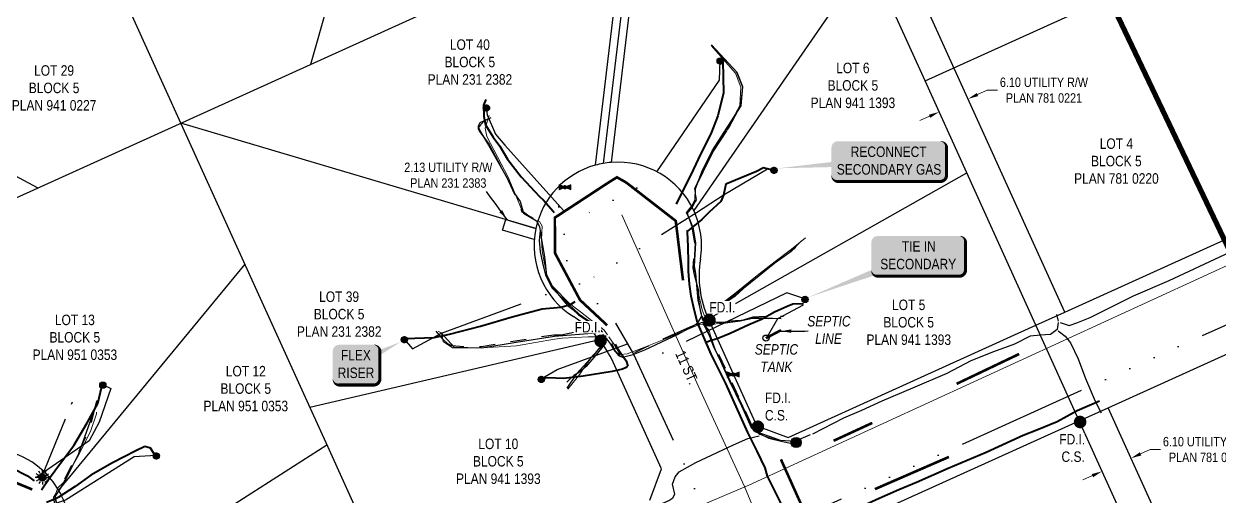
# Model space of a CAD drawing. Extents: x 312545 to 320442, y 5540407 to 5546054.
# Drawn here: x 316185 to 316413.5, y 5541783.5 to 5541873.8 of the extents above; entities that cross this region are included whole.
import ezdxf

# ---------------------------------------------------------------- set-up
doc = ezdxf.new("R2010")
doc.units = 0
doc.header["$LTSCALE"] = 5
doc.header["$PDSIZE"] = 0.5
for name, pattern in [('COOP2', [10, 5, -1, 0, -1, 0, -1, 0, -1, 0, -1]), ('DASHDOT', [25.4, 12.7, -6.35, 0, -6.35]), ('DASHDOT2', [12.7, 6.35, -3.175, 0, -3.175]), ('HIDDEN', [9.525, 6.35, -3.175]), ('POWERLINE5', [7.8, 2.4, -0.6, 0.6, -0.6, 0.6, -0.6, 2.4])]:
    doc.linetypes.add(name, pattern=pattern)
doc.layers.get('Defpoints').update_dxf_attribs({"color": 9})
doc.layers.add('AS-FIBRE-OPTIC', color=7, linetype='foc-FIBREOP', lineweight=9, true_color=0xff9c38)
doc.layers.add('AS-WATER PIPE', color=7, linetype='foc-WATER', lineweight=9, true_color=0x8ac4ff)
for name, color, linetype, lineweight in [('AS-GENERAL', 48, 'Continuous', 18), ('AS-RECON EXISTING', 151, 'DASHDOT', 40), ('F-WS-T-1000', 190, 'Continuous', 9)]:
    doc.layers.add(name, color=color, linetype=linetype, lineweight=lineweight)
for name, color, linetype in [('AS-POWER-EXISTING', 72, 'POWERLINE5'), ('AS-POWER-EXISTING-PP-1000', 72, 'Continuous'), ('AS-Sewer San_1000', 53, 'HIDDEN'), ('AS-SYMBOL-1000', 7, 'Continuous'), ('AS-TELEPHONE', 224, 'foc-TEL'), ('AS-WILDLIFE', 131, 'DASHDOT2'), ('F-RW', 190, 'Continuous'), ('L-MON-1000', 1, 'Continuous'), ('L-ROAD-T-1000', 7, 'Continuous'), ('L-TITLEDB', 4, 'Continuous'), ('L-TITLEDB-T-1000', 4, 'Continuous'), ('P-APEX RECON-LINE LIST-1000', 240, 'Continuous'), ('P-APEX RECON-URBAN', 30, 'COOP2')]:
    doc.layers.add(name, color=color, linetype=linetype)
doc.styles.add('1.8', font='ARIALN.TTF', dxfattribs={"height": 1.8})
doc.styles.add('175L', font='ARIALN.TTF', dxfattribs={"height": 10})
doc.styles.add('80', font='ARIALN.TTF', dxfattribs={"height": 10})
doc.styles.add('80CG', font='ARIALN.TTF', dxfattribs={"height": 10})
doc.styles.add('foc-LtypeFont', font='ARIALN.TTF', dxfattribs={"height": 7.35})
doc.linetypes.add('foc-FIBREOP', pattern='A,10,-1,["FO",foc-LtypeFont,S=0.2,R=0,X=-0.5,Y=-0.75],-2.75', length=13.75)
doc.linetypes.add('foc-TEL', pattern='A,2,-1,["T",foc-LtypeFont,S=0.2,R=0,X=-0.425,Y=-0.75],-1.24,8', length=12.24)
doc.linetypes.add('foc-WATER', pattern='A,10,-1,["W",foc-LtypeFont,S=0.2,R=0,X=-0.425,Y=-0.75],-2', length=13)
doc.dimstyles.new('Compass 1 000', dxfattribs={"dimtxt": 1.8, "dimasz": 2, "dimexe": 0.2, "dimexo": 0.0625, "dimgap": 0.5, "dimtad": 0, "dimtih": 1, "dimtoh": 1, "dimzin": 0, "dimdsep": 46, "dimtxsty": '1.8', "dimcen": 0.1, "dimse1": 1, "dimse2": 1, "dimclrd": 256, "dimclrt": 256, "dimaunit": 1, "dimadec": 4, "dimazin": 0, "dimtfac": 0.06, "dimtofl": 0, "dimtmove": 0, "dimatfit": 0, "dimfxl": 0.2, "dimtolj": 1, "dimtzin": 0, "dimlwd": -1, "dimarcsym": 0})
doc.dimstyles.new('Compass 5 000', dxfattribs={"dimscale": 5, "dimtxt": 9, "dimasz": 2, "dimexe": 0.2, "dimexo": 0.0625, "dimgap": 0.5, "dimtad": 0, "dimtih": 1, "dimtoh": 1, "dimzin": 0, "dimdsep": 46, "dimtxsty": '80CG', "dimcen": 0.1, "dimse1": 1, "dimse2": 1, "dimclrd": 256, "dimclrt": 256, "dimaunit": 1, "dimadec": 4, "dimazin": 0, "dimtfac": 0.06, "dimtofl": 0, "dimtmove": 0, "dimatfit": 1, "dimfxl": 0.2, "dimtolj": 1, "dimtzin": 0, "dimlwd": -1, "dimarcsym": 0})

# ---------------------------------------------------------------- blocks, each defined once
blk = doc.blocks.new('fdia')
at = {"color": 255, "const_width": 1}
blk.add_lwpolyline([(-0.5, 0, 1), (0.5, 0, 1)], format="xyb", close=True, dxfattribs=at)
blk = doc.blocks.new('Fdiaa')
blk.add_blockref('fdia', (0, 0))
blk = doc.blocks.new('fdib')
at = {"color": 1, "const_width": 1.6}
blk.add_lwpolyline([(-0.4, 0, 1), (0.4, 0, 1)], format="xyb", close=True, dxfattribs=at)
at = {"color": 1}
blk.add_circle((0, 0), 0.8, dxfattribs=at)
blk = doc.blocks.new('Fdibb')
blk.add_blockref('fdib', (0, 0))
blk = doc.blocks.new('fdicc')
for name in ['Fdibb', 'Fdiaa']:
    blk.add_blockref(name, (0, 0))
blk = doc.blocks.new('FDI')
blk.add_blockref('fdicc', (0, 0))
blk = doc.blocks.new('*D449')
at = {"layer": 'Defpoints', "color": 0, "transparency": 16777216}
for p in [(316396.64, 5541790.75), (316397.06, 5541789.83), (316391.51, 5541787.31)]:
    blk.add_point(p, dxfattribs=at)
at = {"layer": 'F-WS-T-1000', "transparency": 16777216}
for p, q in [((316398.46, 5541791.58), (316400.28, 5541792.4)), ((316400.28, 5541792.4), (316402.28, 5541792.4)), ((316389.27, 5541787.41), (316387.44, 5541786.58))]:
    blk.add_line(p, q, dxfattribs=at)
for points in [[(316398.32, 5541791.88), (316398.6, 5541791.27), (316396.64, 5541790.75)], [(316389.13, 5541787.71), (316389.4, 5541787.1), (316391.09, 5541788.23)]]:
    blk.add_solid(points, dxfattribs=at)
at = {"layer": 'F-WS-T-1000', "transparency": 16777216, "insert": (316411.16, 5541792.4), "char_height": 1.8, "attachment_point": 5, "style": '1.8'}
blk.add_mtext('\\A1;6.10 UTILITY R/W\\PPLAN 781 0221', dxfattribs=at)
blk = doc.blocks.new('POWERPOLE')
h = blk.add_hatch(color=255)
edge = h.paths.add_edge_path()
edge.add_arc((0, 0), 0.96, 0, 360)
at = {"linetype": 'Continuous'}
for p, q in [((0.68, -0.68), (-0.68, 0.68)), ((-0.68, -0.68), (0.68, 0.68))]:
    blk.add_line(p, q, dxfattribs=at)
blk.add_circle((0, 0), 0.96, dxfattribs=at)
blk = doc.blocks.new('*U482')
at = {"true_color": 0xffffa8}
h = blk.add_hatch(color=51, dxfattribs=at)
edge = h.paths.add_edge_path()
edge.add_line((-39, -20), (39, -20))
edge.add_arc((39, -14), 6, 270, 360)
edge.add_line((45, -14), (45, 12.5))
edge.add_arc((39, 12.5), 6, 0, 90)
edge.add_line((39, 18.5), (-39, 18.5))
edge.add_arc((-39, 12.5), 6, 90, 180)
edge.add_line((-45, 12.5), (-45, -14))
edge.add_arc((-39, -14), 6, 180, 270)
at = {"color": 240, "flags": 128}
blk.add_lwpolyline([(-39, -20, 3, 3, 0), (39, -20, 3, 3, 0.414214), (45, -14, 3, 3, 0), (45, 12.5, 3, 0, 0.414214), (39, 18.5, 0, 0, 0), (-39, 18.5, 0, 0, 0.414214), (-45, 12.5, 0, 0, 0), (-45, -14, 0, 3, 0.414214)], format="xyseb", close=True, dxfattribs=at)
for points in [[(-106.1, -40.5, 0, 10, 0), (0, 0, 5, 5, 0)], [(16.3, -9.3, 0, 10, 0), (0, 0, 5, 5, 0)]]:
    blk.add_lwpolyline(points, format="xyseb", dxfattribs=at)
at = {"color": 4, "style": '80'}
blk.add_attdef('OTHER_001', (-14.7, -5), '', height=10, dxfattribs=at)
blk = doc.blocks.new('RISER')
h = blk.add_hatch(color=255)
h.dxf.hatch_style = 1
edge = h.paths.add_edge_path()
edge.add_arc((0, 0), 0.7, 0, 360)
blk.add_hatch(color=13).paths.add_polyline_path([(0.58, -0.15), (-0.58, -0.15, 0.774597)])
at = {"color": 13}
blk.add_line((-0.58, -0.15), (0.58, -0.15), dxfattribs=at)
blk.add_circle((0, 0), 0.6, dxfattribs=at)
blk = doc.blocks.new('*U485')
at = {"true_color": 0xffffa8}
h = blk.add_hatch(color=51, dxfattribs=at)
edge = h.paths.add_edge_path()
edge.add_line((-49, -20), (49, -20))
edge.add_arc((49, -14), 6, 270, 360)
edge.add_line((55, -14), (55, 12.5))
edge.add_arc((49, 12.5), 6, 0, 90)
edge.add_line((49, 18.5), (-49, 18.5))
edge.add_arc((-49, 12.5), 6, 90, 180)
edge.add_line((-55, 12.5), (-55, -14))
edge.add_arc((-49, -14), 6, 180, 270)
at = {"color": 240, "flags": 128}
blk.add_lwpolyline([(-49, -20, 3, 3, 0), (49, -20, 3, 3, 0.414214), (55, -14, 3, 3, 0), (55, 12.5, 3, 0, 0.414214), (49, 18.5, 0, 0, 0), (-49, 18.5, 0, 0, 0.414214), (-55, 12.5, 0, 0, 0), (-55, -14, 0, 3, 0.414214)], format="xyseb", close=True, dxfattribs=at)
for points in [[(-106.1, -7.4, 0, 10, 0), (0, 0, 5, 5, 0)], [(16.3, -9.3, 0, 10, 0), (0, 0, 5, 5, 0)]]:
    blk.add_lwpolyline(points, format="xyseb", dxfattribs=at)
at = {"color": 4, "style": '80'}
blk.add_attdef('OTHER_001', (-14.7, -5), '', height=10, dxfattribs=at)
blk = doc.blocks.new('*U486')
at = {"true_color": 0xffffa8}
h = blk.add_hatch(color=51, dxfattribs=at)
edge = h.paths.add_edge_path()
edge.add_line((-16.5, -20), (16.5, -20))
edge.add_arc((16.5, -14), 6, 270, 360)
edge.add_line((22.5, -14), (22.5, 12.5))
edge.add_arc((16.5, 12.5), 6, 0, 90)
edge.add_line((16.5, 18.5), (-16.5, 18.5))
edge.add_arc((-16.5, 12.5), 6, 90, 180)
edge.add_line((-22.5, 12.5), (-22.5, -14))
edge.add_arc((-16.5, -14), 6, 180, 270)
at = {"color": 240, "flags": 128}
for points in [[(42.4, 21.2, 0, 10, 0), (0, 0, 5, 5, 0)], [(-15.2, -11, 0, 10, 0), (0, 0, 5, 5, 0)]]:
    blk.add_lwpolyline(points, format="xyseb", dxfattribs=at)
blk.add_lwpolyline([(-16.5, -20, 3, 3, 0), (16.5, -20, 3, 3, 0.414214), (22.5, -14, 3, 3, 0), (22.5, 12.5, 3, 0, 0.414214), (16.5, 18.5, 0, 0, 0), (-16.5, 18.5, 0, 0, 0.414214), (-22.5, 12.5, 0, 0, 0), (-22.5, -14, 0, 3, 0.414214)], format="xyseb", close=True, dxfattribs=at)
at = {"color": 4, "style": '80'}
blk.add_attdef('OTHER_001', (-14.7, -5), '', height=10, dxfattribs=at)
blk = doc.blocks.new('VALVE')
h = blk.add_hatch(color=255)
h.dxf.hatch_style = 1
edge = h.paths.add_edge_path()
edge.add_line((-0.33, 0.24), (-1.2, 0.59))
edge.add_line((-1.2, 0.59), (-1.2, -0.59))
edge.add_line((-1.2, -0.59), (-0.33, -0.24))
edge.add_arc((0, 0), 0.411, 215.8775, 324.1225)
edge.add_line((0.33, -0.24), (1.2, -0.59))
edge.add_line((1.2, -0.59), (1.2, 0.59))
edge.add_line((1.2, 0.59), (0.33, 0.24))
edge.add_arc((0, 0), 0.411, 35.8775, 144.1225)
at = {"color": 48}
for p, q in [((-1.1, 0.44), (-1.1, -0.44)), ((-0.29, 0.12), (-1.1, 0.44)), ((0.29, 0.12), (1.1, 0.44)), ((1.1, 0.44), (1.1, -0.44)), ((-1.1, -0.44), (-0.29, -0.12)), ((1.1, -0.44), (0.29, -0.12))]:
    blk.add_line(p, q, dxfattribs=at)
for radius in [0.311, 0.11]:
    blk.add_circle((0, 0), radius, dxfattribs=at)
blk = doc.blocks.new('lightpole')
h = blk.add_hatch(color=255)
h.dxf.hatch_style = 1
h.paths.add_polyline_path([(-0.78, 0, 1), (0.78, 0, 1)])
h.paths.add_polyline_path([(0.68, 0, -1), (-0.68, 0, -1)], flags=16)
h = blk.add_hatch(color=13)
h.dxf.hatch_style = 1
edge = h.paths.add_edge_path()
edge.add_arc((0, 0), 0.682, 0, 360)
at = {"color": 13}
for p, q in [((-0.86, 0), (-1.38, 0)), ((-0.75, 0.43), (-1.19, 0.69)), ((-0.43, 0.75), (-0.69, 1.19)), ((0, 0.86), (0, 1.38)), ((0.43, 0.75), (0.69, 1.19)), ((0.75, 0.43), (1.19, 0.69)), ((0.86, 0), (1.38, 0)), ((-0.75, -0.43), (-1.19, -0.69)), ((-0.43, -0.75), (-0.69, -1.19)), ((0, -0.86), (0, -1.38)), ((0.43, -0.75), (0.69, -1.19)), ((0.75, -0.43), (1.19, -0.69))]:
    blk.add_line(p, q, dxfattribs=at)
blk.add_circle((0, 0), 0.682, dxfattribs=at)
blk = doc.blocks.new('*D1853')
at = {"layer": 'Defpoints', "color": 0, "transparency": 16777216}
for p in [(316365.36, 5541859.75), (316365.48, 5541859.48), (316359.83, 5541857.24)]:
    blk.add_point(p, dxfattribs=at)
at = {"layer": 'F-WS-T-1000', "transparency": 16777216}
for p, q in [((316367.3, 5541860.31), (316369.12, 5541861.14)), ((316369.12, 5541861.14), (316371.12, 5541861.14)), ((316358.13, 5541856.15), (316356.3, 5541855.33))]:
    blk.add_line(p, q, dxfattribs=at)
for points in [[(316367.16, 5541860.61), (316367.44, 5541860.01), (316365.48, 5541859.48)], [(316357.99, 5541856.45), (316358.26, 5541855.85), (316359.95, 5541856.98)]]:
    blk.add_solid(points, dxfattribs=at)
at = {"layer": 'F-WS-T-1000', "transparency": 16777216, "insert": (316380, 5541861.14), "char_height": 1.8, "attachment_point": 5, "style": '1.8'}
blk.add_mtext('\\A1;6.10 UTILITY R/W\\PPLAN 781 0221', dxfattribs=at)

msp = doc.modelspace()

# ---------------------------------------------------------------- linework, layer by layer
at = {"layer": 'AS-FIBRE-OPTIC', "flags": 128}
for points in [[(316315.211, 5541817.626), (316314.655, 5541819.126), (316313.832, 5541822.814), (316313.391, 5541825.921), (316313.057, 5541827.298), (316313.357, 5541831.92), (316312.84, 5541834.687), (316312.21, 5541836.49), (316311.86, 5541837.665), (316312.84, 5541838.702), (316313.585, 5541840.236), (316313.188, 5541842.331), (316314.762, 5541845.566), (316316.631, 5541849.475), (316319.685, 5541854.169), (316321.85, 5541858.219), (316322.082, 5541861.734), (316321.013, 5541864.399), (316316.378, 5541869.693)], [(316296.557, 5541814.344), (316295.908, 5541815.227), (316295.254, 5541815.809), (316294.42, 5541816.375), (316291.437, 5541818.718), (316289.315, 5541820.368), (316286.152, 5541823.564), (316284.997, 5541825.889), (316284.459, 5541828.287), (316284.096, 5541830.423), (316283.987, 5541832.595), (316284.067, 5541835.145), (316283.604, 5541836.029), (316282.556, 5541836.328), (316280.271, 5541838.062), (316278.906, 5541841.299), (316277.595, 5541844.498), (316273.494, 5541852.294), (316273.216, 5541853.895), (316273.985, 5541856.29)], [(316315.781, 5541817.515), (316316.495, 5541818.891), (316320.594, 5541821.991), (316322.488, 5541823.558), (316325.191, 5541825.675), (316328.63, 5541828.393), (316331.754, 5541830.704), (316334.412, 5541832.887)], [(316315.283, 5541816.006), (316319.962, 5541816.997), (316322.098, 5541817.135), (316324.232, 5541817.498), (316327.396, 5541817.424), (316329.792, 5541817.485)], [(316264.189, 5541814.964), (316264.724, 5541814.788), (316264.946, 5541814.205), (316265.168, 5541813.1), (316266.95, 5541811.887), (316272.58, 5541811.844), (316279.158, 5541812.228), (316286.455, 5541813.523), (316287.895, 5541813.678), (316292.864, 5541813.941), (316294.618, 5541813.968), (316296.306, 5541813.799)], [(316296.828, 5541813.989), (316297.822, 5541812.466), (316299.022, 5541810.608), (316300.307, 5541810.681), (316303.549, 5541811.92), (316307.022, 5541813.339), (316312.75, 5541815.736), (316314.153, 5541816.293), (316314.919, 5541816.28), (316316.015, 5541815.248), (316316.287, 5541814.216), (316317.331, 5541811.087), (316319.846, 5541805.565), (316322.207, 5541800.675), (316324.023, 5541796.526), (316325.679, 5541795.288), (316327.844, 5541794.599), (316329.692, 5541793.976), (316331.833, 5541793.588), (316332.729, 5541793.859)], [(316296.295, 5541813.709), (316295.392, 5541812.056), (316293.694, 5541810.349), (316292.259, 5541808.274), (316291.272, 5541806.799), (316288.974, 5541803.944)], [(316198.9, 5541799.54), (316198.928, 5541799.258), (316197.808, 5541796.049), (316195.62, 5541791.509), (316192.5, 5541786.007), (316191.544, 5541785.061), (316190.964, 5541783.484), (316191.143, 5541782.405), (316191.494, 5541781.415), (316191.916, 5541778.602), (316192.319, 5541774.821), (316192.129, 5541773.29), (316192.225, 5541771.773), (316192.291, 5541770.391), (316192.754, 5541768.79), (316192.858, 5541767.158), (316193.699, 5541765.304), (316194.933, 5541763.394)]]:
    msp.add_lwpolyline(points, dxfattribs=at)
at = {"layer": 'AS-GENERAL', "const_width": 0.5, "flags": 128}
for points in [[(316311.007, 5541824.762), (316309.618, 5541836.137), (316300.165, 5541843.474), (316298.38, 5541844.481), (316297.007, 5541843.637), (316286.507, 5541836.756), (316286.529, 5541829.998), (316291.323, 5541821.007), (316296.511, 5541816.159)], [(316375.263, 5541810.685), (316363.298, 5541804.966)], [(316347.182, 5541797.497), (316339.79, 5541794.082)], [(316329.72, 5541790.524), (316335.354, 5541777.973)], [(316347.682, 5541784.828), (316361.828, 5541790.991)], [(316186.623, 5541784.763), (316179.801, 5541787.594), (316179.061, 5541787.56), (316166.282, 5541784.152)]]:
    msp.add_lwpolyline(points, dxfattribs=at)
at = {"layer": 'AS-POWER-EXISTING', "flags": 128}
for points in [[(316314.813, 5541817.094), (316314.353, 5541819.006), (316313.977, 5541821.405), (316314.021, 5541822.681), (316313.178, 5541825.832), (316312.944, 5541827.182), (316313.294, 5541831.883), (316312.836, 5541834.61), (316312.181, 5541836.334), (316311.82, 5541837.675), (316312.976, 5541839.2), (316313.709, 5541840.296), (316313.271, 5541842.327), (316314.839, 5541845.53), (316316.812, 5541849.469), (316319.838, 5541854.039), (316322.071, 5541858.252), (316322.41, 5541861.728), (316321.39, 5541864.404), (316316.466, 5541869.849)], [(316274.263, 5541855.836), (316272.169, 5541854.917), (316271.843, 5541854.267), (316271.873, 5541853.754), (316272.152, 5541853.151), (316273.98, 5541850.77), (316277.004, 5541845.015), (316278.881, 5541841.142), (316280.223, 5541837.899), (316283.202, 5541836.197), (316283.53, 5541835.733), (316283.663, 5541835.268), (316283.785, 5541834.912), (316283.495, 5541832.377), (316283.727, 5541830.229), (316284.17, 5541828.147), (316284.718, 5541825.736), (316285.98, 5541823.264), (316289.075, 5541820.253), (316290.152, 5541819.28), (316291.147, 5541818.326), (316292.596, 5541817.272), (316293.691, 5541816.639), (316295.32, 5541815.154), (316296.567, 5541814.05), (316297.469, 5541812.502), (316297.99, 5541811.34), (316298.565, 5541810.749), (316299.041, 5541810.141), (316301.349, 5541810.758), (316303.849, 5541811.995), (316310.087, 5541814.86), (316312.835, 5541816.061), (316314.702, 5541816.741)], [(316315.022, 5541817.295), (316316.788, 5541818.634), (316322.55, 5541823.442), (316325.311, 5541825.653), (316328.692, 5541828.268), (316331.907, 5541830.592), (316334.071, 5541832.73)], [(316327.153, 5541814.028), (316329.125, 5541817.454), (316334.053, 5541820.092)], [(316314.774, 5541816.772), (316319.328, 5541816.806), (316321.96, 5541817.036), (316324.414, 5541817.805), (316327.545, 5541818.005), (316330.205, 5541817.896)], [(316295.651, 5541814.887), (316294.576, 5541815.276), (316293.939, 5541815.613), (316292.85, 5541815.391), (316287.729, 5541814.309), (316286.315, 5541814.306), (316278.963, 5541813.162), (316272.487, 5541812.064), (316270.531, 5541811.937), (316266.798, 5541812.224), (316266.075, 5541812.643), (316265.113, 5541813.488), (316263.844, 5541815.072)], [(316332.318, 5541793.917), (316329.628, 5541794.139), (316327.731, 5541794.864), (316325.688, 5541795.564), (316324.275, 5541796.742), (316322.334, 5541801.013), (316320.135, 5541805.683), (316317.556, 5541811.271), (316314.797, 5541816.762)], [(316296.195, 5541814.199), (316296.261, 5541813.223), (316296.006, 5541812.519), (316294.249, 5541810.417), (316292.508, 5541808.258), (316291.211, 5541807.234), (316290.128, 5541806.557), (316289.322, 5541805.829), (316288.857, 5541805.38), (316288.572, 5541804.392)], [(316188.448, 5541787.179), (316194.342, 5541801.54)], [(316209.795, 5541740.822), (316209.042, 5541740.785), (316206.005, 5541741.733), (316202.878, 5541743.736), (316201.772, 5541745.109), (316200.414, 5541748.028), (316198.426, 5541753.181), (316195.158, 5541759.325), (316195.178, 5541761.385), (316194.744, 5541762.321), (316194.086, 5541762.63), (316193.471, 5541763.59), (316193.011, 5541764.709), (316192.494, 5541768.677), (316191.72, 5541778.535), (316191.157, 5541781.336), (316190.888, 5541782.349), (316190.727, 5541783.294), (316192.314, 5541785.804), (316195.338, 5541791.595), (316197.816, 5541796.9), (316198.77, 5541800.965), (316198.954, 5541801.659)]]:
    msp.add_lwpolyline(points, dxfattribs=at)
at = {"layer": 'AS-RECON EXISTING', "flags": 128}
for points in [[(316318.109, 5541866.936), (316318.605, 5541866.712), (316318.751, 5541860.623), (316317.686, 5541856.235), (316316.338, 5541852.813), (316314.444, 5541849.036), (316312.926, 5541845.892), (316309.675, 5541839.359)], [(316273.347, 5541859.333), (316272.867, 5541858.258), (316272.924, 5541856.083), (316273.272, 5541854.533), (316274.738, 5541852.161), (316275.981, 5541850.41), (316277.488, 5541847.946), (316280.086, 5541844.543), (316283.566, 5541840.828), (316284.337, 5541840.109), (316286.206, 5541837.986), (316286.396, 5541837.753)], [(316332.976, 5541775.228), (316332.155, 5541777.241), (316331.14, 5541779.154), (316329.643, 5541782.334), (316328.314, 5541785.027), (316327.167, 5541787.304), (316326.688, 5541788.928), (316325.177, 5541792.122), (316323.399, 5541795.674), (316319.201, 5541805.018), (316316.377, 5541810.67), (316313.771, 5541816.722), (316313.11, 5541819.205), (316312.564, 5541821.711), (316312.236, 5541824.067), (316312.033, 5541826.508), (316312.046, 5541828.25), (316311.979, 5541831.166), (316311.875, 5541834.059), (316311.244, 5541836.652), (316310.067, 5541838.901), (316308.228, 5541841.037), (316305.597, 5541842.986), (316302.259, 5541844.526), (316297.523, 5541844.927), (316295.784, 5541844.502), (316293.307, 5541843.751), (316291.349, 5541842.675), (316289.366, 5541841.222), (316288.595, 5541840.584), (316286.446, 5541837.823), (316285.156, 5541835.191), (316284.71, 5541832.829), (316284.826, 5541830.525), (316284.907, 5541829.647), (316285.966, 5541826.483), (316287.74, 5541823.166), (316291.391, 5541819.807), (316292.731, 5541818.594), (316294.927, 5541816.717), (316296.631, 5541814.994), (316297.368, 5541813.816), (316298.302, 5541812.048), (316300.157, 5541809.378), (316300.438, 5541808.366)], [(316328.148, 5541845.876), (316326.39, 5541846.316), (316325.05, 5541845.62), (316319.175, 5541843.179), (316318.975, 5541842.254), (316318.756, 5541841.051), (316318.223, 5541839.841), (316316.026, 5541837.781), (316314.617, 5541836.39), (316311.859, 5541834.146)], [(316332.718, 5541775.875), (316333.483, 5541776.252), (316334.132, 5541776.237), (316335.678, 5541776.998), (316339.186, 5541778.794), (316347.947, 5541782.843), (316352.235, 5541784.759), (316355.645, 5541786.161), (316361.686, 5541788.863), (316368.946, 5541791.902), (316375.995, 5541795.125), (316378.665, 5541796.183), (316382.503, 5541797.78), (316384.354, 5541798.794), (316386.367, 5541799.89), (316396.753, 5541804.354), (316402.958, 5541807.476), (316409.146, 5541810.233), (316416.001, 5541813.581), (316421.074, 5541815.833), (316423.697, 5541816.911), (316426.179, 5541817.62), (316430.367, 5541819.464), (316440.202, 5541823.807), (316445.077, 5541826.143), (316454.266, 5541830.262), (316457.494, 5541832.078), (316460.921, 5541833.678), (316470.861, 5541837.953), (316472.076, 5541838.674), (316473.028, 5541839.254)], [(316257.88, 5541813.624), (316263.425, 5541813.853), (316266.384, 5541814.452), (316272.308, 5541816.013), (316278.324, 5541817.794), (316284.057, 5541819.321), (316287.678, 5541819.64), (316289.485, 5541820.173), (316290.364, 5541820.735)], [(316334.068, 5541820.308), (316332.008, 5541820.24), (316330.937, 5541819.764), (316328.518, 5541818.664), (316326.038, 5541817.258), (316323.569, 5541816.235), (316320.016, 5541814.627), (316317.524, 5541813.59), (316316.179, 5541813.23), (316315.407, 5541812.903)], [(316300.384, 5541808.342), (316300.017, 5541808.011), (316299.455, 5541807.805), (316297.439, 5541807.328), (316291.953, 5541806.413), (316288.135, 5541806.015), (316285.185, 5541806.148), (316283.853, 5541805.943)], [(316188.416, 5541784.715), (316189.862, 5541786.878), (316192.047, 5541789.787), (316194.559, 5541793.167), (316197.103, 5541797.488), (316199.181, 5541801.219), (316199.926, 5541804.491)], [(316209.938, 5541791.554), (316209.234, 5541792.691), (316208.119, 5541792.963), (316206.412, 5541792.171), (316201.967, 5541789.845), (316197.79, 5541787.488), (316194.839, 5541785.306), (316191.603, 5541783.213), (316190.325, 5541782.682), (316189.332, 5541782.301)], [(316162.883, 5541751.646), (316162.91, 5541756.544), (316163.415, 5541756.882), (316164.364, 5541757.405), (316167.725, 5541758.698), (316170.343, 5541760.019), (316172.212, 5541760.847), (316172.647, 5541761.158), (316172.867, 5541761.61), (316172.566, 5541762.995), (316170.895, 5541765.474), (316170.02, 5541766.358), (316167.198, 5541770.503), (316166.183, 5541772.763), (316165.485, 5541774.942), (316165.365, 5541777.422), (316165.745, 5541780.768), (316166.346, 5541782.653), (316167.491, 5541784.416), (316169.519, 5541786.503), (316172.214, 5541788.288), (316175.226, 5541789.364), (316177.428, 5541789.778), (316180.337, 5541789.626), (316182.698, 5541788.919), (316185.711, 5541787.355), (316187.293, 5541786.131), (316187.883, 5541785.481), (316188.735, 5541784.193), (316189.319, 5541782.49), (316189.392, 5541781.144), (316190.079, 5541777.673), (316190.675, 5541774.092), (316191.09, 5541771.094), (316191.227, 5541768.673), (316191.563, 5541764.422), (316191.929, 5541762.91), (316193.348, 5541759.432), (316194.376, 5541757.321), (316195.479, 5541754.795), (316196.435, 5541752.674), (316197.554, 5541750.235), (316200.465, 5541744.962), (316203.52, 5541740.748), (316205.512, 5541738.393), (316206.527, 5541736.296), (316207.425, 5541734.484), (316209.097, 5541730.571), (316210.165, 5541727.822), (316211.715, 5541723.6)]]:
    msp.add_lwpolyline(points, dxfattribs=at)
at = {"layer": 'AS-Sewer San_1000', "linetype": 'Continuous', "const_width": 0.5, "flags": 128}
msp.add_lwpolyline([(316326.839, 5541813.711), (316329.768, 5541815.245)], dxfattribs=at)
at = {"layer": 'AS-Sewer San_1000', "linetype": 'Continuous'}
msp.add_circle((316326.866, 5541813.724, 741.005), 0.58, dxfattribs=at)
at = {"layer": 'AS-TELEPHONE', "flags": 128}
for points in [[(316314.562, 5541818.384), (316313.876, 5541820.913), (316313.467, 5541826.061), (316313.228, 5541827.472), (316313.452, 5541831.968), (316313.002, 5541834.64), (316312.291, 5541836.42), (316311.645, 5541837.652), (316312.817, 5541839.17), (316313.333, 5541840.24), (316313.418, 5541842.253), (316314.618, 5541845.553), (316316.566, 5541849.543), (316319.567, 5541854.224), (316322.134, 5541858.169), (316322.418, 5541861.779), (316321.382, 5541864.5), (316316.466, 5541869.849)], [(316383.106, 5541816.704), (316384.805, 5541816.15), (316386.264, 5541816.667), (316388.805, 5541817.651), (316397.098, 5541821.799), (316403.932, 5541824.723), (316414.56, 5541829.733), (316423.231, 5541833.675), (316430.031, 5541836.966), (316438.827, 5541840.8), (316443.771, 5541843.342), (316446.704, 5541845.153), (316448.824, 5541847.231), (316450.166, 5541849.105), (316450.199, 5541850.86), (316450.37, 5541853.049), (316449.77, 5541855.475), (316448.962, 5541857.668), (316448.313, 5541858.701), (316447.38, 5541858.35)], [(316273.272, 5541855.566), (316272.272, 5541854.496), (316271.917, 5541854.018), (316272.28, 5541853.18), (316273.856, 5541850.651), (316277.415, 5541844.288), (316278.804, 5541841.394), (316279.86, 5541839.823), (316280.52, 5541837.625), (316283.008, 5541836.18), (316283.569, 5541835.059), (316283.948, 5541832.541), (316284.525, 5541829.271), (316284.942, 5541825.791), (316286.182, 5541823.301), (316288.869, 5541820.046), (316289.974, 5541819.174), (316291.005, 5541818.202), (316292.483, 5541817.212), (316293.516, 5541816.479), (316294.809, 5541815.843), (316295.442, 5541815.075)], [(316332.557, 5541831.117), (316331.711, 5541830.294), (316328.554, 5541828.049), (316322.547, 5541823.23), (316320.953, 5541821.768), (316315.185, 5541817.87)], [(316295.76, 5541814.317), (316296.59, 5541813.319), (316297.169, 5541812.552), (316297.769, 5541811.457), (316298.657, 5541810.374), (316299.414, 5541810.089), (316301.465, 5541810.579), (316303.679, 5541811.507), (316310.083, 5541814.501), (316312.859, 5541815.976), (316313.829, 5541816.642), (316314.586, 5541817.925)], [(316314.608, 5541817.993), (316315.696, 5541815.115), (316316.748, 5541812.256), (316320.015, 5541805.502), (316322.36, 5541800.695), (316324.179, 5541796.552), (316325.548, 5541795.46), (316327.422, 5541794.609), (316329.789, 5541793.995), (316331.511, 5541793.604), (316335.346, 5541795.274)], [(316314.865, 5541817.618), (316318.157, 5541816.54), (316321.96, 5541817.036), (316324.871, 5541817.635), (316329.792, 5541817.485)], [(316382.8, 5541816.99), (316382.467, 5541818.267)], [(316382.739, 5541816.677), (316382.501, 5541815.348), (316381.276, 5541814.393), (316379.315, 5541814.277), (316377.353, 5541814.123), (316374.381, 5541812.559), (316370.332, 5541811.126), (316366.048, 5541809.375), (316361.444, 5541806.926), (316354.842, 5541804.167), (316349.04, 5541801.664), (316345.093, 5541799.873), (316341.653, 5541798.417), (316335.727, 5541795.356)], [(316382.683, 5541815.141), (316384.055, 5541814.1), (316385.066, 5541812.815), (316386.521, 5541809.738), (316387.942, 5541805.995), (316389.794, 5541801.642), (316390.947, 5541799.399)], [(316264.724, 5541814.788), (316267.294, 5541811.988), (316272.58, 5541811.844), (316279.099, 5541812.927), (316286.42, 5541814.123), (316292.816, 5541814.601), (316295.255, 5541814.765)], [(316295.689, 5541814.449), (316296.03, 5541813.479), (316295.5, 5541812.412), (316293.948, 5541810.489), (316290.669, 5541806.879), (316288.773, 5541804.176)], [(316199.046, 5541801.814), (316197.556, 5541797.444), (316195.437, 5541791.569), (316192.8, 5541786.25), (316190.991, 5541783.487), (316191.215, 5541782.288), (316191.49, 5541781.362), (316192.067, 5541778.518), (316192.492, 5541774.757), (316192.56, 5541771.74), (316192.934, 5541768.796), (316193.71, 5541765.393), (316195.249, 5541762.086)], [(316274.632, 5541767.767), (316276.346, 5541768.15), (316282.139, 5541770.76), (316290.608, 5541774.377), (316295.111, 5541776.195), (316301.249, 5541779.48), (316308.285, 5541782.657), (316309.068, 5541783.187), (316309.431, 5541783.857), (316308.99, 5541785.801), (316309.533, 5541787.215), (316310.256, 5541788.148), (316313.435, 5541789.952), (316320.634, 5541793.294), (316323.422, 5541794.502), (316325.586, 5541795.048)]]:
    msp.add_lwpolyline(points, dxfattribs=at)
at = {"layer": 'AS-WATER PIPE', "flags": 128}
for points in [[(316075.096, 5541688.571), (316192.955, 5541730.045), (316323.614, 5541785.584), (316452.588, 5541844.863), (316471.845, 5541853.793), (316539.452, 5541884.735), (316550.03, 5541889.281), (316555.225, 5541891.335), (316560.169, 5541894.015), (316576.596, 5541901.166), (316583.84, 5541917.656)], [(316299.29, 5541837.3), (316313.902, 5541804.576), (316322.735, 5541785.325), (316330.325, 5541767.087), (316340.128, 5541745.702), (316350.217, 5541723.467), (316357.976, 5541705.936), (316364.502, 5541691.21)]]:
    msp.add_lwpolyline(points, dxfattribs=at)
at = {"layer": 'AS-WILDLIFE', "const_width": 1, "flags": 128}
msp.add_lwpolyline([(316226.368, 5542227.49), (316556.556, 5541534.214), (316360.802, 5540555.104), (316516.816, 5540555.115), (316516.814, 5540580.109), (316541.808, 5540580.11), (316541.816, 5540455.547)], dxfattribs=at)
at = {"layer": 'F-RW', "flags": 128}
for points in [[(316383.985, 5541818.706), (316341.517, 5541912.383)], [(316302.97, 5541894.888), (316297.298, 5541847.336)], [(316299.774, 5541893.437), (316294.212, 5541846.788)], [(316282.583, 5541832.562), (316276.527, 5541834.361), (316277.134, 5541836.403), (316282.887, 5541834.694)], [(316411.923, 5541757.078), (316392.292, 5541800.383)]]:
    msp.add_lwpolyline(points, dxfattribs=at)
at = {"layer": 'L-TITLEDB', "flags": 128}
for points in [[(316239.872, 5541866.133), (316252.987, 5541912.255)], [(316094.704, 5541800.308), (316336.025, 5541909.732)], [(316357.27, 5541862.922), (316429.412, 5541895.652)], [(316301.355, 5541894.011), (316295.764, 5541847.142)], [(316346.495, 5541886.635), (316313.061, 5541838.108)], [(316357.27, 5541862.922), (316346.495, 5541886.635)], [(316357.27, 5541862.922), (316346.495, 5541886.635)], [(316202.524, 5541882.394), (316215.041, 5541854.796)], [(316187.644, 5541842.451), (316147.087, 5541864.212)], [(316365.257, 5541845.306), (316357.27, 5541862.922)], [(316365.257, 5541845.306), (316357.27, 5541862.922)], [(316282.887, 5541834.694), (316215.011, 5541854.86)], [(316215.041, 5541854.796), (316227.34, 5541827.657)], [(316215.041, 5541854.796), (316227.34, 5541827.657)], [(316383.985, 5541818.706), (316446.427, 5541847.013)], [(316315.865, 5541817.386), (316365.257, 5541845.306)], [(316378.432, 5541816.189), (316365.257, 5541845.306)], [(316378.432, 5541816.189), (316365.257, 5541845.306)], [(316392.292, 5541800.383), (316454.734, 5541828.69)], [(316227.249, 5541827.858), (316191.654, 5541784.658)], [(316227.34, 5541827.657), (316239.721, 5541800.337)], [(316227.34, 5541827.657), (316239.721, 5541800.337)], [(316325.12, 5541796.965), (316315.865, 5541817.386)], [(316378.432, 5541816.189), (316383.985, 5541818.706)], [(316331.076, 5541794.724), (316378.432, 5541816.189)], [(316386.74, 5541797.866), (316378.432, 5541816.189)], [(316295.039, 5541813.379), (316239.663, 5541800.467)], [(316306.903, 5541788.708), (316297.647, 5541809.129)], [(316239.721, 5541800.337), (316243.024, 5541793.052)], [(316239.721, 5541800.337), (316243.024, 5541793.052)], [(316386.74, 5541797.866), (316392.292, 5541800.383)], [(316325.12, 5541796.965), (316331.076, 5541794.724)], [(316338.714, 5541776.15), (316386.74, 5541797.866)], [(316338.714, 5541776.15), (316386.74, 5541797.866)], [(316399.334, 5541770.081), (316386.74, 5541797.866)], [(316399.334, 5541770.081), (316386.74, 5541797.866)], [(316242.949, 5541793.217), (316195.172, 5541762.611)], [(316243.024, 5541793.052), (316257.469, 5541761.179)], [(316243.024, 5541793.052), (316257.469, 5541761.179)], [(316304.662, 5541782.751), (316306.903, 5541788.708)]]:
    msp.add_lwpolyline(points, dxfattribs=at)
for points in [[(316295.764, 5541847.142, 0.0249196), (316294.212, 5541846.788)], [(316297.298, 5541847.336, 0.0241871), (316295.764, 5541847.142)], [(316313.061, 5541838.108, 0.313732), (316297.298, 5541847.336)], [(316294.212, 5541846.788, 0.2793233), (316282.887, 5541834.694)], [(316314.338, 5541828.832, 0.1496067), (316313.061, 5541838.108)], [(316282.887, 5541834.694, 0.3150311), (316290.048, 5541817.823)], [(316314.338, 5541828.832, 0.1475282), (316315.865, 5541817.386)], [(316295.039, 5541813.379, 0.0840315), (316290.048, 5541817.823)], [(316297.647, 5541809.129, 0.0622777), (316295.039, 5541813.379)], [(316191.654, 5541784.658, 0.2389677), (316179.512, 5541792.505)], [(316193.633, 5541774.056, 0.1737997), (316191.654, 5541784.658)]]:
    msp.add_lwpolyline(points, format="xyb", dxfattribs=at)
at = {"layer": 'P-APEX RECON-URBAN', "flags": 128}
for points in [[(316318.064, 5541866.817), (316317.946, 5541863.05), (316304.7, 5541843.736), (316290.06, 5541836.152), (316288.938, 5541836.249)], [(316273.379, 5541857.846), (316273.569, 5541856.416), (316275.14, 5541852.713), (316276.966, 5541850.606), (316289.104, 5541837.072), (316288.308, 5541833.766), (316288.386, 5541830.533), (316289.054, 5541827.303), (316291.035, 5541824.322), (316298.092, 5541816.577), (316301.533, 5541810.659), (316310.858, 5541790.518), (316318.711, 5541772.085)], [(316328.356, 5541845.907), (316327.156, 5541846.025), (316318.863, 5541841.108), (316313.57, 5541837.664), (316291.494, 5541823.84)], [(316318.483, 5541772.671), (316346.2, 5541785.184), (316471.567, 5541841.934)], [(316257.691, 5541813.507), (316259.301, 5541811.657), (316264.816, 5541814.665), (316291.039, 5541824.354)], [(316334.298, 5541821.209), (316330.822, 5541822.395), (316302.463, 5541808.617)], [(316283.875, 5541805.903), (316286.937, 5541807.744), (316300.383, 5541812.602)], [(316200.032, 5541804.818), (316201.64, 5541804.059), (316199.383, 5541797.668), (316197.488, 5541794.061), (316172.399, 5541776.633)], [(316210.253, 5541791.255), (316206.132, 5541791.024), (316193.007, 5541782.744), (316172.635, 5541776.096)]]:
    msp.add_lwpolyline(points, dxfattribs=at)

# ---------------------------------------------------------------- block references
at = {"layer": 'AS-POWER-EXISTING-PP-1000', "xscale": 0.9996840038851079, "yscale": 0.9996840038851079, "zscale": 0.9996840038851079}
msp.add_blockref('POWERPOLE', (316332.644, 5541793.758), dxfattribs=at)
at = {"layer": 'AS-SYMBOL-1000', "xscale": 0.9996840038851079, "yscale": 0.9996840038851079}
for name, p, zscale in [('RISER', (316318.107, 5541866.708), 0.9996840038851079), ('RISER', (316273.436, 5541857.739), 0.9996840038851079), ('RISER', (316328.395, 5541845.805), 0.9996840038851079), ('VALVE', (316288.428, 5541842.572), 0.9996840038851079), ('RISER', (316334.335, 5541821.114), 0.9996840038851079), ('RISER', (316257.753, 5541813.415), 0.9996840038851079), ('RISER', (316283.92, 5541805.814), 0.9996840038851079), ('VALVE', (316320.568, 5541806.764), 0.9996840038851079), ('RISER', (316200.112, 5541804.728), 0.9996840038851079), ('RISER', (316210.33, 5541791.17), 0.9996840038851079), ('lightpole', (316188.57, 5541787.07), 10.99652404273617)]:
    msp.add_blockref(name, p, dxfattribs=dict(at, zscale=zscale))
at = {"layer": 'L-MON-1000'}
for p in [(316316.078, 5541817.13), (316295.249, 5541813.188), (316325.314, 5541796.768), (316386.905, 5541797.672)]:
    msp.add_blockref('FDI', p, dxfattribs=at)
at = {"layer": 'P-APEX RECON-LINE LIST-1000'}
ref = msp.add_blockref('*U485', (316350.381, 5541847.684), dxfattribs=dict(at, xscale=0.2000000000000001, yscale=0.2000000000000001, zscale=0.2000000000000001))
ref.add_attrib('OTHER_001', 'RECONNECT', (316343.062, 5541848.367), dxfattribs={"layer": '0', "color": 4, "height": 2, "style": '80'})
ref.add_attrib('OTHER_002', 'SECONDARY GAS', (316340.396, 5541844.999), dxfattribs={"layer": '0', "color": 4, "height": 2, "style": '80'})
ref = msp.add_blockref('*U482', (316356.007, 5541829.556), dxfattribs=dict(at, xscale=0.2000000000000001, yscale=0.2000000000000001, zscale=0.2000000000000001))
ref.add_attrib('OTHER_001', 'TIE IN', (316352.828, 5541830.257), dxfattribs={"layer": '0', "color": 4, "height": 2, "style": '80'})
ref.add_attrib('OTHER_002', 'SECONDARY', (316348.71, 5541826.888), dxfattribs={"layer": '0', "color": 4, "height": 2, "style": '80'})
ref = msp.add_blockref('*U486', (316248.571, 5541808.749), dxfattribs=dict(at, xscale=0.2000000000000001, yscale=0.2000000000000001, zscale=0.2000000000000001))
ref.add_attrib('OTHER_001', 'FLEX', (316245.617, 5541809.451), dxfattribs={"layer": '0', "color": 4, "height": 2, "style": '80'})
ref.add_attrib('OTHER_002', 'RISER', (316244.999, 5541806.082), dxfattribs={"layer": '0', "color": 4, "height": 2, "style": '80'})

# ---------------------------------------------------------------- texts
at = {"layer": 'AS-Sewer San_1000', "linetype": 'Continuous', "insert": (316324.634, 5541812.567), "char_height": 2, "attachment_point": 1, "style": '175L'}
msp.add_mtext_dynamic_manual_height_columns('\\pi0.091173;{\\fArial Narrow|b0|i1|c0|p34;SEPTIC\\P\\pi1.1594;TANK}', width=8.31332, gutter_width=50, heights=[0], dxfattribs=at)
at = {"layer": 'F-WS-T-1000', "insert": (316266.143, 5541844.873), "char_height": 1.8, "attachment_point": 5, "style": '1.8'}
msp.add_mtext('\\A1;2.13 UTILITY R/W\\PPLAN 231 2383', dxfattribs=at)
at = {"layer": 'L-ROAD-T-1000', "insert": (316311.233, 5541811.714), "char_height": 1.99937, "attachment_point": 1, "rotation": 294.37907, "style": '175L'}
msp.add_mtext_dynamic_manual_height_columns('\\pi0.13274;11 ST.', width=6.57181, gutter_width=100, heights=[0], dxfattribs=at)
at = {"layer": 'L-TITLEDB-T-1000', "char_height": 1.99937, "attachment_point": 1, "style": '175L'}
for s, heights, insert in [('\\pi4.3579;LOT 40\\P\\pi3.3343;BLOCK 5\\P\\pi0.10206;PLAN 231 2382', [0], (316262.088, 5541870.866)), ('\\pi4.3531;LOT 29\\P\\pi3.3343;BLOCK 5\\P\\pi0.095918;PLAN 941 0227', [8.856], (316182.622, 5541865.913)), ('\\pi4.9927;LOT 6\\P\\pi3.3343;BLOCK 5\\P\\pi0.095918;PLAN 941 1393', [0], (316335.298, 5541866.392)), ('\\pi4.9948;LOT 4\\P\\pi3.3343;BLOCK 5\\P\\pi0.097964;PLAN 781 0220', [0], (316385.665, 5541851.921)), ('\\pi4.3531;LOT 39\\P\\pi3.3343;BLOCK 5\\P\\pi0.10206;PLAN 231 2382', [0], (316237.102, 5541822.644)), ('\\pi4.9859;LOT 5\\P\\pi3.3343;BLOCK 5\\P\\pi0.095918;PLAN 941 1393', [0], (316345.973, 5541821.085)), ('\\pi4.3558;LOT 13\\P\\pi3.3343;BLOCK 5\\P\\pi0.095918;PLAN 951 0353', [0], (316186.587, 5541818.208)), ('\\pi4.362;LOT 12\\P\\pi3.3343;BLOCK 5\\P\\pi0.095918;PLAN 951 0353', [0], (316219.257, 5541808.399)), ('\\pi4.3579;LOT 10\\P\\pi3.3343;BLOCK 5\\P\\pi0.095918;PLAN 941 1393', [0], (316267.527, 5541794.493))]:
    msp.add_mtext_dynamic_manual_height_columns(s, width=16.07904, gutter_width=100, heights=heights, dxfattribs=dict(at, insert=insert))

# ---------------------------------------------------------------- dimensions: what is measured, and where the dimension line sits
at = {"layer": 'F-WS-T-1000'}
dim = msp.add_aligned_dim(p1=(316359.828, 5541857.24), p2=(316365.359, 5541859.747), distance=-0.289, text='6.10 UTILITY R/W\\PPLAN 781 0221', dimstyle='Compass 1 000', dxfattribs=at)
dim.commit()
dim.dimension.update_dxf_attribs({"geometry": '*D1853', "text_midpoint": (316379.997, 5541861.136)})
at = {"layer": 'F-WS-T-1000', "color": 2}
dim = msp.add_aligned_dim(p1=(316391.506, 5541787.309), p2=(316397.057, 5541789.826), distance=1.015, text='6.10 UTILITY R/W\\PPLAN 781 0221', dimstyle='Compass 1 000', dxfattribs=at)
dim.commit()
dim.dimension.update_dxf_attribs({"geometry": '*D449', "text_midpoint": (316411.158, 5541792.402)})

# ---------------------------------------------------------------- leaders
at = {"layer": 'F-WS-T-1000', "path_type": 1}
msp.add_leader([(316277.37, 5541836.393), (316273.418, 5541841.79)], dimstyle='Compass 1 000', override={"dimgap": 0.5, "dimtad": 0}, dxfattribs=at)

# ---------------------------------------------------------------- next in the draw order: texts
at = {"layer": 'AS-Sewer San_1000', "linetype": 'Continuous', "insert": (316334.671, 5541817.954), "char_height": 2, "attachment_point": 1, "style": '175L', "bg_fill": 3, "box_fill_scale": 1.1, "bg_fill_color": 256, "bg_fill_transparency": 0}
msp.add_mtext_dynamic_manual_height_columns('\\pi0.091173;{\\fArial Narrow|b0|i1|c0|p34;SEPTIC\\P\\pi1.5973;LINE}', width=8.31332, gutter_width=50, heights=[0], dxfattribs=at)
at = {"layer": 'L-MON-1000', "char_height": 2, "attachment_point": 1, "style": '175L', "bg_fill": 3, "box_fill_scale": 1.1, "bg_fill_color": 256, "bg_fill_transparency": 0}
for s, insert in [('FD.I.', (316316.041, 5541820.622)), ('FD.I.', (316290.313, 5541816.803)), ('FD.I.\\PC.S.', (316326.662, 5541803.294)), ('\\pi0.21236;FD.I.\\P\\pi0.63801;C.S.', (316382.715, 5541795.374))]:
    msp.add_mtext_dynamic_manual_height_columns(s, width=4.78808, gutter_width=50, heights=[0], dxfattribs=dict(at, insert=insert))

# ---------------------------------------------------------------- next in the draw order: leaders
at = {"layer": 'AS-Sewer San_1000', "linetype": 'Continuous', "path_type": 1}
msp.add_leader([(316329.727, 5541815.047), (316334.908, 5541815.084)], dimstyle='Compass 5 000', override={"dimasz": 0.4, "dimgap": 0.5, "dimtad": 0}, dxfattribs=at)

doc.saveas('drawing.dxf')
